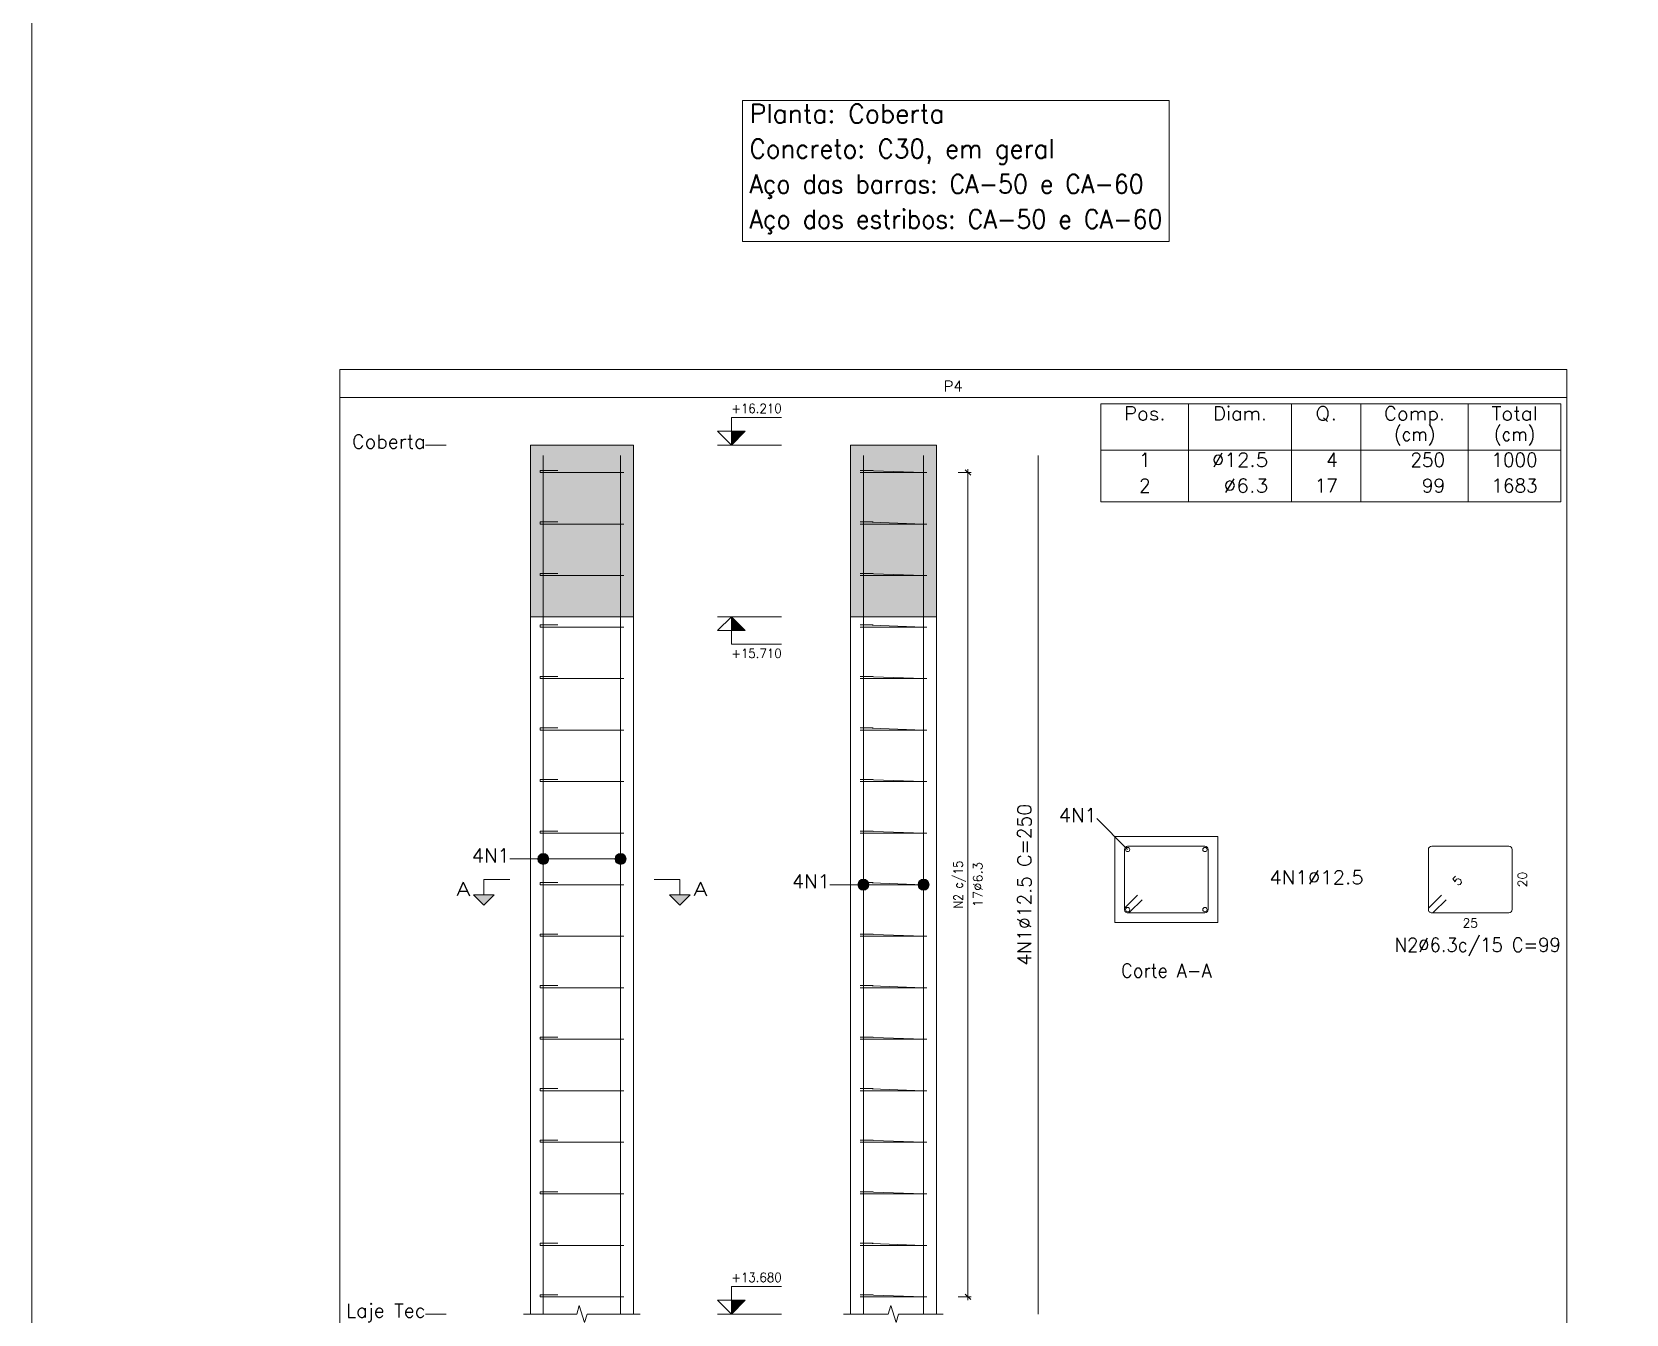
# Model space of a CAD drawing. Header units: millimetres. Extents: x 0 to 84, y 0 to 59.4.
# Drawn here: x 0 to 23.2, y 22.07 to 40.73 of the extents above; entities that cross this region are included whole.
import ezdxf
from ezdxf.enums import TextEntityAlignment as Align

# ---------------------------------------------------------------- set-up
doc = ezdxf.new("R2010")
doc.units = ezdxf.units.MM
doc.linetypes.add('CYPE_PUNTO', pattern=[0.075, 0, -0.075])
for name, color, linetype, lineweight in [('ARM_LONGITUDINAL_Ø12_5', 51, 'Continuous', 9), ('ARM_TRANSVERSAL_DIMENSOES_DOS_ESTRIBOS', 122, 'Continuous', 0), ('ARM_TRANSVERSAL_REFERENCIA', 106, 'Continuous', 9), ('ARM_TRANSVERSAL_Ø6_3', 32, 'Continuous', 9), ('CORTE_COTAS', 122, 'Continuous', 0), ('CORTE_COTAS_DAS_LAJES', 151, 'Continuous', 0), ('CORTE_COTAS_DAS_PLANTAS', 151, 'Continuous', 0), ('CORTE_LINHAS_DA_TABELA_DE_DETALHE', 7, 'Continuous', 9), ('CORTE_LINHAS_DA_TABELA_DE_QUANTITATIVOS', 1, 'Continuous', 9), ('CORTE_LINHAS_DA_TABELA_DE_QUANTITATIVOS_DO_QUADRO_DE_PILARES', 1, 'Continuous', 9), ('CORTE_NOMES_DAS_PLANTAS', 106, 'Continuous', 9), ('CORTE_PILAR_DE_CONCRETO', 1, 'Continuous', 9), ('CORTE_PISOS', 8, 'Continuous', 9), ('CORTE_SEGMENTOS_DE_CORTE_DE_SECOES', 12, 'Continuous', 9), ('CORTE_TEXTO_DAS_COTAS', 122, 'Continuous', 0), ('CORTE_TEXTO_DAS_ELEVACOES_DOS_PILARES', 133, 'Continuous', 9), ('CORTE_TEXTOS_DA_TABELA_DE_QUANTITATIVOS', 1, 'Continuous', 9), ('CORTE_TEXTOS_DA_TABELA_DE_QUANTITATIVOS_DO_QUADRO_DE_PILARES', 1, 'Continuous', 9), ('CORTE_TITULO_DA_TABELA_DE_DETALHE', 106, 'Continuous', 9), ('PILCP_ARM_LONG_LINHAS_DAS_ETIQUETAS_DAS_POSICOES_DE_ARMADURA_LONGITUDINAL', 106, 'Continuous', 9), ('PILCP_ARM_LONG_REFERENCIA', 106, 'Continuous', 9), ('PILCPSECC_ARM_LONG_LINHAS_DAS_ETIQUETAS_DAS_POSICOES_DE_ARMADURA_LONGITUDINAL', 106, 'Continuous', 9), ('PILCPSECC_ARM_LONG_REFERENCIA', 106, 'Continuous', 9), ('QUAD_BORDA', 1, 'Continuous', 20), ('QUAD_LIMITES', 2, 'Continuous', 0), ('SECAO_CONCRETO', 1, 'Continuous', 9), ('SECAO_LINHAS_DE_PROLONGAMENTO_DAS_COTAS', 122, 'CYPE_PUNTO', 0)]:
    doc.layers.add(name, color=color, linetype=linetype, lineweight=lineweight)
doc.styles.add('CYPETXT', font='', dxfattribs={"height": 0.2})
doc.styles.get('CYPETXT').set_extended_font_data('romans')

msp = doc.modelspace()

# ---------------------------------------------------------------- hatches: boundary and pattern name
at = {"layer": 'CORTE_COTAS_DAS_LAJES'}
msp.add_hatch(color=256, dxfattribs=at).paths.add_polyline_path([(10.181, 32.22), (10.381, 32.02), (10.181, 32.02)], flags=0)
at = {"layer": 'CORTE_COTAS_DAS_PLANTAS'}
for points in [[(10.181, 34.72), (10.381, 34.92), (10.181, 34.92)], [(10.181, 22.07), (10.381, 22.27), (10.181, 22.27)]]:
    msp.add_hatch(color=256, dxfattribs=at).paths.add_polyline_path(points, flags=0)
at = {"layer": 'CORTE_PISOS', "true_color": 0xdad7d3}
for points in [[(7.255, 32.22), (8.755, 32.22), (8.755, 34.72), (7.255, 34.72)], [(11.915, 32.22), (13.165, 32.22), (13.165, 34.72), (11.915, 34.72)]]:
    msp.add_hatch(color=254, dxfattribs=at).paths.add_polyline_path(points, flags=0)
at = {"layer": 'CORTE_SEGMENTOS_DE_CORTE_DE_SECOES'}
for points in [[(6.43, 28.17), (6.73, 28.17), (6.58, 28.02)], [(6.43, 28.17), (6.73, 28.17), (6.58, 28.02)], [(9.28, 28.17), (9.58, 28.17), (9.43, 28.02)], [(9.28, 28.17), (9.58, 28.17), (9.43, 28.02)]]:
    msp.add_hatch(color=256, dxfattribs=at).paths.add_polyline_path(points, flags=0)
at = {"layer": 'PILCP_ARM_LONG_LINHAS_DAS_ETIQUETAS_DAS_POSICOES_DE_ARMADURA_LONGITUDINAL'}
h = msp.add_hatch(color=256, dxfattribs=at)
edge = h.paths.add_edge_path(flags=0)
edge.add_arc((7.443, 28.695), 0.08, 0, 360)
h = msp.add_hatch(color=256, dxfattribs=at)
edge = h.paths.add_edge_path(flags=0)
edge.add_arc((8.568, 28.695), 0.08, 0, 360)
h = msp.add_hatch(color=256, dxfattribs=at)
edge = h.paths.add_edge_path(flags=0)
edge.add_arc((12.103, 28.32), 0.08, 0, 360)
h = msp.add_hatch(color=256, dxfattribs=at)
edge = h.paths.add_edge_path(flags=0)
edge.add_arc((12.978, 28.32), 0.08, 0, 360)

# ---------------------------------------------------------------- linework, layer by layer
at = {"layer": 'ARM_LONGITUDINAL_Ø12_5'}
for points in [[(7.443, 22.07), (7.443, 34.57)], [(7.443, 22.07), (7.443, 34.57)], [(8.568, 22.07), (8.568, 34.57)], [(8.568, 22.07), (8.568, 34.57)], [(12.103, 22.07), (12.103, 34.57)], [(12.103, 22.07), (12.103, 34.57)], [(12.978, 22.07), (12.978, 34.57)], [(12.978, 22.07), (12.978, 34.57)], [(14.647, 22.07), (14.647, 34.57)]]:
    msp.add_lwpolyline(points, dxfattribs=at)
for centre in [(15.949, 28.832), (17.074, 28.832), (15.949, 27.957), (17.074, 27.957)]:
    msp.add_circle(centre, 0.0312, dxfattribs=at)
at = {"layer": 'ARM_TRANSVERSAL_Ø6_3'}
for points in [[(7.587, 34.32), (7.41, 34.32), (7.404, 34.32), (7.4, 34.32), (7.397, 34.32), (7.396, 34.32), (7.397, 34.32), (7.4, 34.32), (7.404, 34.32), (7.41, 34.32), (7.417, 34.32), (7.425, 34.32), (7.434, 34.32), (7.443, 34.32), (8.568, 34.32), (8.586, 34.32), (8.601, 34.32), (8.611, 34.32), (8.615, 34.32), (8.611, 34.32), (8.601, 34.32), (8.586, 34.32), (8.568, 34.32), (7.443, 34.32), (7.425, 34.32), (7.41, 34.32), (7.4, 34.32), (7.396, 34.32), (7.396, 34.351), (7.397, 34.351), (7.4, 34.351), (7.404, 34.351), (7.41, 34.351), (7.417, 34.351), (7.425, 34.351), (7.434, 34.351), (7.443, 34.351), (7.452, 34.351), (7.461, 34.351), (7.469, 34.351), (7.476, 34.351), (7.653, 34.351)], [(12.313, 34.32), (12.136, 34.32), (12.129, 34.32), (12.121, 34.32), (12.112, 34.32), (12.103, 34.32), (12.094, 34.32), (12.085, 34.32), (12.077, 34.32), (12.07, 34.32), (12.064, 34.32), (12.06, 34.32), (12.057, 34.32), (12.056, 34.32), (12.06, 34.32), (12.07, 34.32), (12.085, 34.32), (12.103, 34.32), (12.978, 34.32), (12.996, 34.32), (13.011, 34.32), (13.021, 34.32), (13.025, 34.32), (13.021, 34.32), (13.011, 34.32), (12.996, 34.32), (12.978, 34.32), (12.103, 34.351), (12.094, 34.351), (12.085, 34.351), (12.077, 34.351), (12.07, 34.351), (12.064, 34.351), (12.06, 34.351), (12.057, 34.351), (12.056, 34.351), (12.057, 34.351), (12.06, 34.351), (12.064, 34.351), (12.07, 34.351), (12.247, 34.351)], [(7.587, 33.57), (7.41, 33.57), (7.404, 33.57), (7.4, 33.57), (7.397, 33.57), (7.396, 33.57), (7.397, 33.57), (7.4, 33.57), (7.404, 33.57), (7.41, 33.57), (7.417, 33.57), (7.425, 33.57), (7.434, 33.57), (7.443, 33.57), (8.568, 33.57), (8.586, 33.57), (8.601, 33.57), (8.611, 33.57), (8.615, 33.57), (8.611, 33.57), (8.601, 33.57), (8.586, 33.57), (8.568, 33.57), (7.443, 33.57), (7.425, 33.57), (7.41, 33.57), (7.4, 33.57), (7.396, 33.57), (7.396, 33.601), (7.397, 33.601), (7.4, 33.601), (7.404, 33.601), (7.41, 33.601), (7.417, 33.601), (7.425, 33.601), (7.434, 33.601), (7.443, 33.601), (7.452, 33.601), (7.461, 33.601), (7.469, 33.601), (7.476, 33.601), (7.653, 33.601)], [(12.313, 33.57), (12.136, 33.57), (12.129, 33.57), (12.121, 33.57), (12.112, 33.57), (12.103, 33.57), (12.094, 33.57), (12.085, 33.57), (12.077, 33.57), (12.07, 33.57), (12.064, 33.57), (12.06, 33.57), (12.057, 33.57), (12.056, 33.57), (12.06, 33.57), (12.07, 33.57), (12.085, 33.57), (12.103, 33.57), (12.978, 33.57), (12.996, 33.57), (13.011, 33.57), (13.021, 33.57), (13.025, 33.57), (13.021, 33.57), (13.011, 33.57), (12.996, 33.57), (12.978, 33.57), (12.103, 33.601), (12.094, 33.601), (12.085, 33.601), (12.077, 33.601), (12.07, 33.601), (12.064, 33.601), (12.06, 33.601), (12.057, 33.601), (12.056, 33.601), (12.057, 33.601), (12.06, 33.601), (12.064, 33.601), (12.07, 33.601), (12.247, 33.601)], [(7.587, 32.82), (7.41, 32.82), (7.404, 32.82), (7.4, 32.82), (7.397, 32.82), (7.396, 32.82), (7.397, 32.82), (7.4, 32.82), (7.404, 32.82), (7.41, 32.82), (7.417, 32.82), (7.425, 32.82), (7.434, 32.82), (7.443, 32.82), (8.568, 32.82), (8.586, 32.82), (8.601, 32.82), (8.611, 32.82), (8.615, 32.82), (8.611, 32.82), (8.601, 32.82), (8.586, 32.82), (8.568, 32.82), (7.443, 32.82), (7.425, 32.82), (7.41, 32.82), (7.4, 32.82), (7.396, 32.82), (7.396, 32.851), (7.397, 32.851), (7.4, 32.851), (7.404, 32.851), (7.41, 32.851), (7.417, 32.851), (7.425, 32.851), (7.434, 32.851), (7.443, 32.851), (7.452, 32.851), (7.461, 32.851), (7.469, 32.851), (7.476, 32.851), (7.653, 32.851)], [(12.313, 32.82), (12.136, 32.82), (12.129, 32.82), (12.121, 32.82), (12.112, 32.82), (12.103, 32.82), (12.094, 32.82), (12.085, 32.82), (12.077, 32.82), (12.07, 32.82), (12.064, 32.82), (12.06, 32.82), (12.057, 32.82), (12.056, 32.82), (12.06, 32.82), (12.07, 32.82), (12.085, 32.82), (12.103, 32.82), (12.978, 32.82), (12.996, 32.82), (13.011, 32.82), (13.021, 32.82), (13.025, 32.82), (13.021, 32.82), (13.011, 32.82), (12.996, 32.82), (12.978, 32.82), (12.103, 32.851), (12.094, 32.851), (12.085, 32.851), (12.077, 32.851), (12.07, 32.851), (12.064, 32.851), (12.06, 32.851), (12.057, 32.851), (12.056, 32.851), (12.057, 32.851), (12.06, 32.851), (12.064, 32.851), (12.07, 32.851), (12.247, 32.851)], [(7.587, 32.07), (7.41, 32.07), (7.404, 32.07), (7.4, 32.07), (7.397, 32.07), (7.396, 32.07), (7.397, 32.07), (7.4, 32.07), (7.404, 32.07), (7.41, 32.07), (7.417, 32.07), (7.425, 32.07), (7.434, 32.07), (7.443, 32.07), (8.568, 32.07), (8.586, 32.07), (8.601, 32.07), (8.611, 32.07), (8.615, 32.07), (8.611, 32.07), (8.601, 32.07), (8.586, 32.07), (8.568, 32.07), (7.443, 32.07), (7.425, 32.07), (7.41, 32.07), (7.4, 32.07), (7.396, 32.07), (7.396, 32.101), (7.397, 32.101), (7.4, 32.101), (7.404, 32.101), (7.41, 32.101), (7.417, 32.101), (7.425, 32.101), (7.434, 32.101), (7.443, 32.101), (7.452, 32.101), (7.461, 32.101), (7.469, 32.101), (7.476, 32.101), (7.653, 32.101)], [(12.313, 32.07), (12.136, 32.07), (12.129, 32.07), (12.121, 32.07), (12.112, 32.07), (12.103, 32.07), (12.094, 32.07), (12.085, 32.07), (12.077, 32.07), (12.07, 32.07), (12.064, 32.07), (12.06, 32.07), (12.057, 32.07), (12.056, 32.07), (12.06, 32.07), (12.07, 32.07), (12.085, 32.07), (12.103, 32.07), (12.978, 32.07), (12.996, 32.07), (13.011, 32.07), (13.021, 32.07), (13.025, 32.07), (13.021, 32.07), (13.011, 32.07), (12.996, 32.07), (12.978, 32.07), (12.103, 32.101), (12.094, 32.101), (12.085, 32.101), (12.077, 32.101), (12.07, 32.101), (12.064, 32.101), (12.06, 32.101), (12.057, 32.101), (12.056, 32.101), (12.057, 32.101), (12.06, 32.101), (12.064, 32.101), (12.07, 32.101), (12.247, 32.101)], [(7.587, 31.32), (7.41, 31.32), (7.404, 31.32), (7.4, 31.32), (7.397, 31.32), (7.396, 31.32), (7.397, 31.32), (7.4, 31.32), (7.404, 31.32), (7.41, 31.32), (7.417, 31.32), (7.425, 31.32), (7.434, 31.32), (7.443, 31.32), (8.568, 31.32), (8.586, 31.32), (8.601, 31.32), (8.611, 31.32), (8.615, 31.32), (8.611, 31.32), (8.601, 31.32), (8.586, 31.32), (8.568, 31.32), (7.443, 31.32), (7.425, 31.32), (7.41, 31.32), (7.4, 31.32), (7.396, 31.32), (7.396, 31.351), (7.397, 31.351), (7.4, 31.351), (7.404, 31.351), (7.41, 31.351), (7.417, 31.351), (7.425, 31.351), (7.434, 31.351), (7.443, 31.351), (7.452, 31.351), (7.461, 31.351), (7.469, 31.351), (7.476, 31.351), (7.653, 31.351)], [(12.313, 31.32), (12.136, 31.32), (12.129, 31.32), (12.121, 31.32), (12.112, 31.32), (12.103, 31.32), (12.094, 31.32), (12.085, 31.32), (12.077, 31.32), (12.07, 31.32), (12.064, 31.32), (12.06, 31.32), (12.057, 31.32), (12.056, 31.32), (12.06, 31.32), (12.07, 31.32), (12.085, 31.32), (12.103, 31.32), (12.978, 31.32), (12.996, 31.32), (13.011, 31.32), (13.021, 31.32), (13.025, 31.32), (13.021, 31.32), (13.011, 31.32), (12.996, 31.32), (12.978, 31.32), (12.103, 31.351), (12.094, 31.351), (12.085, 31.351), (12.077, 31.351), (12.07, 31.351), (12.064, 31.351), (12.06, 31.351), (12.057, 31.351), (12.056, 31.351), (12.057, 31.351), (12.06, 31.351), (12.064, 31.351), (12.07, 31.351), (12.247, 31.351)], [(7.587, 30.57), (7.41, 30.57), (7.404, 30.57), (7.4, 30.57), (7.397, 30.57), (7.396, 30.57), (7.397, 30.57), (7.4, 30.57), (7.404, 30.57), (7.41, 30.57), (7.417, 30.57), (7.425, 30.57), (7.434, 30.57), (7.443, 30.57), (8.568, 30.57), (8.586, 30.57), (8.601, 30.57), (8.611, 30.57), (8.615, 30.57), (8.611, 30.57), (8.601, 30.57), (8.586, 30.57), (8.568, 30.57), (7.443, 30.57), (7.425, 30.57), (7.41, 30.57), (7.4, 30.57), (7.396, 30.57), (7.396, 30.601), (7.397, 30.601), (7.4, 30.601), (7.404, 30.601), (7.41, 30.601), (7.417, 30.601), (7.425, 30.601), (7.434, 30.601), (7.443, 30.601), (7.452, 30.601), (7.461, 30.601), (7.469, 30.601), (7.476, 30.601), (7.653, 30.601)], [(12.313, 30.57), (12.136, 30.57), (12.129, 30.57), (12.121, 30.57), (12.112, 30.57), (12.103, 30.57), (12.094, 30.57), (12.085, 30.57), (12.077, 30.57), (12.07, 30.57), (12.064, 30.57), (12.06, 30.57), (12.057, 30.57), (12.056, 30.57), (12.06, 30.57), (12.07, 30.57), (12.085, 30.57), (12.103, 30.57), (12.978, 30.57), (12.996, 30.57), (13.011, 30.57), (13.021, 30.57), (13.025, 30.57), (13.021, 30.57), (13.011, 30.57), (12.996, 30.57), (12.978, 30.57), (12.103, 30.601), (12.094, 30.601), (12.085, 30.601), (12.077, 30.601), (12.07, 30.601), (12.064, 30.601), (12.06, 30.601), (12.057, 30.601), (12.056, 30.601), (12.057, 30.601), (12.06, 30.601), (12.064, 30.601), (12.07, 30.601), (12.247, 30.601)], [(7.587, 29.82), (7.41, 29.82), (7.404, 29.82), (7.4, 29.82), (7.397, 29.82), (7.396, 29.82), (7.397, 29.82), (7.4, 29.82), (7.404, 29.82), (7.41, 29.82), (7.417, 29.82), (7.425, 29.82), (7.434, 29.82), (7.443, 29.82), (8.568, 29.82), (8.586, 29.82), (8.601, 29.82), (8.611, 29.82), (8.615, 29.82), (8.611, 29.82), (8.601, 29.82), (8.586, 29.82), (8.568, 29.82), (7.443, 29.82), (7.425, 29.82), (7.41, 29.82), (7.4, 29.82), (7.396, 29.82), (7.396, 29.851), (7.397, 29.851), (7.4, 29.851), (7.404, 29.851), (7.41, 29.851), (7.417, 29.851), (7.425, 29.851), (7.434, 29.851), (7.443, 29.851), (7.452, 29.851), (7.461, 29.851), (7.469, 29.851), (7.476, 29.851), (7.653, 29.851)], [(12.313, 29.82), (12.136, 29.82), (12.129, 29.82), (12.121, 29.82), (12.112, 29.82), (12.103, 29.82), (12.094, 29.82), (12.085, 29.82), (12.077, 29.82), (12.07, 29.82), (12.064, 29.82), (12.06, 29.82), (12.057, 29.82), (12.056, 29.82), (12.06, 29.82), (12.07, 29.82), (12.085, 29.82), (12.103, 29.82), (12.978, 29.82), (12.996, 29.82), (13.011, 29.82), (13.021, 29.82), (13.025, 29.82), (13.021, 29.82), (13.011, 29.82), (12.996, 29.82), (12.978, 29.82), (12.103, 29.851), (12.094, 29.851), (12.085, 29.851), (12.077, 29.851), (12.07, 29.851), (12.064, 29.851), (12.06, 29.851), (12.057, 29.851), (12.056, 29.851), (12.057, 29.851), (12.06, 29.851), (12.064, 29.851), (12.07, 29.851), (12.247, 29.851)], [(7.587, 29.07), (7.41, 29.07), (7.404, 29.07), (7.4, 29.07), (7.397, 29.07), (7.396, 29.07), (7.397, 29.07), (7.4, 29.07), (7.404, 29.07), (7.41, 29.07), (7.417, 29.07), (7.425, 29.07), (7.434, 29.07), (7.443, 29.07), (8.568, 29.07), (8.586, 29.07), (8.601, 29.07), (8.611, 29.07), (8.615, 29.07), (8.611, 29.07), (8.601, 29.07), (8.586, 29.07), (8.568, 29.07), (7.443, 29.07), (7.425, 29.07), (7.41, 29.07), (7.4, 29.07), (7.396, 29.07), (7.396, 29.101), (7.397, 29.101), (7.4, 29.101), (7.404, 29.101), (7.41, 29.101), (7.417, 29.101), (7.425, 29.101), (7.434, 29.101), (7.443, 29.101), (7.452, 29.101), (7.461, 29.101), (7.469, 29.101), (7.476, 29.101), (7.653, 29.101)], [(12.313, 29.07), (12.136, 29.07), (12.129, 29.07), (12.121, 29.07), (12.112, 29.07), (12.103, 29.07), (12.094, 29.07), (12.085, 29.07), (12.077, 29.07), (12.07, 29.07), (12.064, 29.07), (12.06, 29.07), (12.057, 29.07), (12.056, 29.07), (12.06, 29.07), (12.07, 29.07), (12.085, 29.07), (12.103, 29.07), (12.978, 29.07), (12.996, 29.07), (13.011, 29.07), (13.021, 29.07), (13.025, 29.07), (13.021, 29.07), (13.011, 29.07), (12.996, 29.07), (12.978, 29.07), (12.103, 29.101), (12.094, 29.101), (12.085, 29.101), (12.077, 29.101), (12.07, 29.101), (12.064, 29.101), (12.06, 29.101), (12.057, 29.101), (12.056, 29.101), (12.057, 29.101), (12.06, 29.101), (12.064, 29.101), (12.07, 29.101), (12.247, 29.101)], [(16.093, 28.167), (15.916, 27.991), (15.91, 27.983), (15.906, 27.975), (15.903, 27.967), (15.902, 27.957), (15.903, 27.948), (15.906, 27.939), (15.91, 27.931), (15.916, 27.924), (15.923, 27.918), (15.931, 27.914), (15.94, 27.911), (15.949, 27.91), (17.074, 27.91), (17.092, 27.914), (17.107, 27.924), (17.117, 27.939), (17.121, 27.957), (17.121, 28.832), (17.117, 28.85), (17.107, 28.865), (17.092, 28.875), (17.074, 28.879), (15.949, 28.879), (15.931, 28.875), (15.916, 28.865), (15.906, 28.85), (15.902, 28.832), (15.902, 27.957), (15.903, 27.948), (15.906, 27.939), (15.91, 27.931), (15.916, 27.924), (15.923, 27.918), (15.931, 27.914), (15.94, 27.911), (15.949, 27.91), (15.959, 27.911), (15.967, 27.914), (15.976, 27.918), (15.983, 27.924), (16.159, 28.101)], [(20.517, 28.167), (20.341, 27.991), (20.335, 27.983), (20.33, 27.975), (20.328, 27.967), (20.327, 27.957), (20.328, 27.948), (20.33, 27.939), (20.335, 27.931), (20.341, 27.924), (20.348, 27.918), (20.356, 27.914), (20.365, 27.911), (20.374, 27.91), (21.498, 27.91), (21.516, 27.914), (21.532, 27.924), (21.542, 27.939), (21.545, 27.957), (21.545, 28.832), (21.542, 28.85), (21.532, 28.865), (21.516, 28.875), (21.498, 28.879), (20.374, 28.879), (20.356, 28.875), (20.341, 28.865), (20.33, 28.85), (20.327, 28.832), (20.327, 27.957), (20.328, 27.948), (20.33, 27.939), (20.335, 27.931), (20.341, 27.924), (20.348, 27.918), (20.356, 27.914), (20.365, 27.911), (20.374, 27.91), (20.383, 27.911), (20.392, 27.914), (20.4, 27.918), (20.407, 27.924), (20.584, 28.101)], [(7.587, 28.32), (7.41, 28.32), (7.404, 28.32), (7.4, 28.32), (7.397, 28.32), (7.396, 28.32), (7.397, 28.32), (7.4, 28.32), (7.404, 28.32), (7.41, 28.32), (7.417, 28.32), (7.425, 28.32), (7.434, 28.32), (7.443, 28.32), (8.568, 28.32), (8.586, 28.32), (8.601, 28.32), (8.611, 28.32), (8.615, 28.32), (8.611, 28.32), (8.601, 28.32), (8.586, 28.32), (8.568, 28.32), (7.443, 28.32), (7.425, 28.32), (7.41, 28.32), (7.4, 28.32), (7.396, 28.32), (7.396, 28.351), (7.397, 28.351), (7.4, 28.351), (7.404, 28.351), (7.41, 28.351), (7.417, 28.351), (7.425, 28.351), (7.434, 28.351), (7.443, 28.351), (7.452, 28.351), (7.461, 28.351), (7.469, 28.351), (7.476, 28.351), (7.653, 28.351)], [(12.313, 28.32), (12.136, 28.32), (12.129, 28.32), (12.121, 28.32), (12.112, 28.32), (12.103, 28.32), (12.094, 28.32), (12.085, 28.32), (12.077, 28.32), (12.07, 28.32), (12.064, 28.32), (12.06, 28.32), (12.057, 28.32), (12.056, 28.32), (12.06, 28.32), (12.07, 28.32), (12.085, 28.32), (12.103, 28.32), (12.978, 28.32), (12.996, 28.32), (13.011, 28.32), (13.021, 28.32), (13.025, 28.32), (13.021, 28.32), (13.011, 28.32), (12.996, 28.32), (12.978, 28.32), (12.103, 28.351), (12.094, 28.351), (12.085, 28.351), (12.077, 28.351), (12.07, 28.351), (12.064, 28.351), (12.06, 28.351), (12.057, 28.351), (12.056, 28.351), (12.057, 28.351), (12.06, 28.351), (12.064, 28.351), (12.07, 28.351), (12.247, 28.351)], [(7.587, 27.57), (7.41, 27.57), (7.404, 27.57), (7.4, 27.57), (7.397, 27.57), (7.396, 27.57), (7.397, 27.57), (7.4, 27.57), (7.404, 27.57), (7.41, 27.57), (7.417, 27.57), (7.425, 27.57), (7.434, 27.57), (7.443, 27.57), (8.568, 27.57), (8.586, 27.57), (8.601, 27.57), (8.611, 27.57), (8.615, 27.57), (8.611, 27.57), (8.601, 27.57), (8.586, 27.57), (8.568, 27.57), (7.443, 27.57), (7.425, 27.57), (7.41, 27.57), (7.4, 27.57), (7.396, 27.57), (7.396, 27.601), (7.397, 27.601), (7.4, 27.601), (7.404, 27.601), (7.41, 27.601), (7.417, 27.601), (7.425, 27.601), (7.434, 27.601), (7.443, 27.601), (7.452, 27.601), (7.461, 27.601), (7.469, 27.601), (7.476, 27.601), (7.653, 27.601)], [(12.313, 27.57), (12.136, 27.57), (12.129, 27.57), (12.121, 27.57), (12.112, 27.57), (12.103, 27.57), (12.094, 27.57), (12.085, 27.57), (12.077, 27.57), (12.07, 27.57), (12.064, 27.57), (12.06, 27.57), (12.057, 27.57), (12.056, 27.57), (12.06, 27.57), (12.07, 27.57), (12.085, 27.57), (12.103, 27.57), (12.978, 27.57), (12.996, 27.57), (13.011, 27.57), (13.021, 27.57), (13.025, 27.57), (13.021, 27.57), (13.011, 27.57), (12.996, 27.57), (12.978, 27.57), (12.103, 27.601), (12.094, 27.601), (12.085, 27.601), (12.077, 27.601), (12.07, 27.601), (12.064, 27.601), (12.06, 27.601), (12.057, 27.601), (12.056, 27.601), (12.057, 27.601), (12.06, 27.601), (12.064, 27.601), (12.07, 27.601), (12.247, 27.601)], [(7.587, 26.82), (7.41, 26.82), (7.404, 26.82), (7.4, 26.82), (7.397, 26.82), (7.396, 26.82), (7.397, 26.82), (7.4, 26.82), (7.404, 26.82), (7.41, 26.82), (7.417, 26.82), (7.425, 26.82), (7.434, 26.82), (7.443, 26.82), (8.568, 26.82), (8.586, 26.82), (8.601, 26.82), (8.611, 26.82), (8.615, 26.82), (8.611, 26.82), (8.601, 26.82), (8.586, 26.82), (8.568, 26.82), (7.443, 26.82), (7.425, 26.82), (7.41, 26.82), (7.4, 26.82), (7.396, 26.82), (7.396, 26.851), (7.397, 26.851), (7.4, 26.851), (7.404, 26.851), (7.41, 26.851), (7.417, 26.851), (7.425, 26.851), (7.434, 26.851), (7.443, 26.851), (7.452, 26.851), (7.461, 26.851), (7.469, 26.851), (7.476, 26.851), (7.653, 26.851)], [(12.313, 26.82), (12.136, 26.82), (12.129, 26.82), (12.121, 26.82), (12.112, 26.82), (12.103, 26.82), (12.094, 26.82), (12.085, 26.82), (12.077, 26.82), (12.07, 26.82), (12.064, 26.82), (12.06, 26.82), (12.057, 26.82), (12.056, 26.82), (12.06, 26.82), (12.07, 26.82), (12.085, 26.82), (12.103, 26.82), (12.978, 26.82), (12.996, 26.82), (13.011, 26.82), (13.021, 26.82), (13.025, 26.82), (13.021, 26.82), (13.011, 26.82), (12.996, 26.82), (12.978, 26.82), (12.103, 26.851), (12.094, 26.851), (12.085, 26.851), (12.077, 26.851), (12.07, 26.851), (12.064, 26.851), (12.06, 26.851), (12.057, 26.851), (12.056, 26.851), (12.057, 26.851), (12.06, 26.851), (12.064, 26.851), (12.07, 26.851), (12.247, 26.851)], [(7.587, 26.07), (7.41, 26.07), (7.404, 26.07), (7.4, 26.07), (7.397, 26.07), (7.396, 26.07), (7.397, 26.07), (7.4, 26.07), (7.404, 26.07), (7.41, 26.07), (7.417, 26.07), (7.425, 26.07), (7.434, 26.07), (7.443, 26.07), (8.568, 26.07), (8.586, 26.07), (8.601, 26.07), (8.611, 26.07), (8.615, 26.07), (8.611, 26.07), (8.601, 26.07), (8.586, 26.07), (8.568, 26.07), (7.443, 26.07), (7.425, 26.07), (7.41, 26.07), (7.4, 26.07), (7.396, 26.07), (7.396, 26.101), (7.397, 26.101), (7.4, 26.101), (7.404, 26.101), (7.41, 26.101), (7.417, 26.101), (7.425, 26.101), (7.434, 26.101), (7.443, 26.101), (7.452, 26.101), (7.461, 26.101), (7.469, 26.101), (7.476, 26.101), (7.653, 26.101)], [(12.313, 26.07), (12.136, 26.07), (12.129, 26.07), (12.121, 26.07), (12.112, 26.07), (12.103, 26.07), (12.094, 26.07), (12.085, 26.07), (12.077, 26.07), (12.07, 26.07), (12.064, 26.07), (12.06, 26.07), (12.057, 26.07), (12.056, 26.07), (12.06, 26.07), (12.07, 26.07), (12.085, 26.07), (12.103, 26.07), (12.978, 26.07), (12.996, 26.07), (13.011, 26.07), (13.021, 26.07), (13.025, 26.07), (13.021, 26.07), (13.011, 26.07), (12.996, 26.07), (12.978, 26.07), (12.103, 26.101), (12.094, 26.101), (12.085, 26.101), (12.077, 26.101), (12.07, 26.101), (12.064, 26.101), (12.06, 26.101), (12.057, 26.101), (12.056, 26.101), (12.057, 26.101), (12.06, 26.101), (12.064, 26.101), (12.07, 26.101), (12.247, 26.101)], [(7.587, 25.32), (7.41, 25.32), (7.404, 25.32), (7.4, 25.32), (7.397, 25.32), (7.396, 25.32), (7.397, 25.32), (7.4, 25.32), (7.404, 25.32), (7.41, 25.32), (7.417, 25.32), (7.425, 25.32), (7.434, 25.32), (7.443, 25.32), (8.568, 25.32), (8.586, 25.32), (8.601, 25.32), (8.611, 25.32), (8.615, 25.32), (8.611, 25.32), (8.601, 25.32), (8.586, 25.32), (8.568, 25.32), (7.443, 25.32), (7.425, 25.32), (7.41, 25.32), (7.4, 25.32), (7.396, 25.32), (7.396, 25.351), (7.397, 25.351), (7.4, 25.351), (7.404, 25.351), (7.41, 25.351), (7.417, 25.351), (7.425, 25.351), (7.434, 25.351), (7.443, 25.351), (7.452, 25.351), (7.461, 25.351), (7.469, 25.351), (7.476, 25.351), (7.653, 25.351)], [(12.313, 25.32), (12.136, 25.32), (12.129, 25.32), (12.121, 25.32), (12.112, 25.32), (12.103, 25.32), (12.094, 25.32), (12.085, 25.32), (12.077, 25.32), (12.07, 25.32), (12.064, 25.32), (12.06, 25.32), (12.057, 25.32), (12.056, 25.32), (12.06, 25.32), (12.07, 25.32), (12.085, 25.32), (12.103, 25.32), (12.978, 25.32), (12.996, 25.32), (13.011, 25.32), (13.021, 25.32), (13.025, 25.32), (13.021, 25.32), (13.011, 25.32), (12.996, 25.32), (12.978, 25.32), (12.103, 25.351), (12.094, 25.351), (12.085, 25.351), (12.077, 25.351), (12.07, 25.351), (12.064, 25.351), (12.06, 25.351), (12.057, 25.351), (12.056, 25.351), (12.057, 25.351), (12.06, 25.351), (12.064, 25.351), (12.07, 25.351), (12.247, 25.351)], [(7.587, 24.57), (7.41, 24.57), (7.404, 24.57), (7.4, 24.57), (7.397, 24.57), (7.396, 24.57), (7.397, 24.57), (7.4, 24.57), (7.404, 24.57), (7.41, 24.57), (7.417, 24.57), (7.425, 24.57), (7.434, 24.57), (7.443, 24.57), (8.568, 24.57), (8.586, 24.57), (8.601, 24.57), (8.611, 24.57), (8.615, 24.57), (8.611, 24.57), (8.601, 24.57), (8.586, 24.57), (8.568, 24.57), (7.443, 24.57), (7.425, 24.57), (7.41, 24.57), (7.4, 24.57), (7.396, 24.57), (7.396, 24.601), (7.397, 24.601), (7.4, 24.601), (7.404, 24.601), (7.41, 24.601), (7.417, 24.601), (7.425, 24.601), (7.434, 24.601), (7.443, 24.601), (7.452, 24.601), (7.461, 24.601), (7.469, 24.601), (7.476, 24.601), (7.653, 24.601)], [(12.313, 24.57), (12.136, 24.57), (12.129, 24.57), (12.121, 24.57), (12.112, 24.57), (12.103, 24.57), (12.094, 24.57), (12.085, 24.57), (12.077, 24.57), (12.07, 24.57), (12.064, 24.57), (12.06, 24.57), (12.057, 24.57), (12.056, 24.57), (12.06, 24.57), (12.07, 24.57), (12.085, 24.57), (12.103, 24.57), (12.978, 24.57), (12.996, 24.57), (13.011, 24.57), (13.021, 24.57), (13.025, 24.57), (13.021, 24.57), (13.011, 24.57), (12.996, 24.57), (12.978, 24.57), (12.103, 24.601), (12.094, 24.601), (12.085, 24.601), (12.077, 24.601), (12.07, 24.601), (12.064, 24.601), (12.06, 24.601), (12.057, 24.601), (12.056, 24.601), (12.057, 24.601), (12.06, 24.601), (12.064, 24.601), (12.07, 24.601), (12.247, 24.601)], [(7.587, 23.82), (7.41, 23.82), (7.404, 23.82), (7.4, 23.82), (7.397, 23.82), (7.396, 23.82), (7.397, 23.82), (7.4, 23.82), (7.404, 23.82), (7.41, 23.82), (7.417, 23.82), (7.425, 23.82), (7.434, 23.82), (7.443, 23.82), (8.568, 23.82), (8.586, 23.82), (8.601, 23.82), (8.611, 23.82), (8.615, 23.82), (8.611, 23.82), (8.601, 23.82), (8.586, 23.82), (8.568, 23.82), (7.443, 23.82), (7.425, 23.82), (7.41, 23.82), (7.4, 23.82), (7.396, 23.82), (7.396, 23.851), (7.397, 23.851), (7.4, 23.851), (7.404, 23.851), (7.41, 23.851), (7.417, 23.851), (7.425, 23.851), (7.434, 23.851), (7.443, 23.851), (7.452, 23.851), (7.461, 23.851), (7.469, 23.851), (7.476, 23.851), (7.653, 23.851)], [(12.313, 23.82), (12.136, 23.82), (12.129, 23.82), (12.121, 23.82), (12.112, 23.82), (12.103, 23.82), (12.094, 23.82), (12.085, 23.82), (12.077, 23.82), (12.07, 23.82), (12.064, 23.82), (12.06, 23.82), (12.057, 23.82), (12.056, 23.82), (12.06, 23.82), (12.07, 23.82), (12.085, 23.82), (12.103, 23.82), (12.978, 23.82), (12.996, 23.82), (13.011, 23.82), (13.021, 23.82), (13.025, 23.82), (13.021, 23.82), (13.011, 23.82), (12.996, 23.82), (12.978, 23.82), (12.103, 23.851), (12.094, 23.851), (12.085, 23.851), (12.077, 23.851), (12.07, 23.851), (12.064, 23.851), (12.06, 23.851), (12.057, 23.851), (12.056, 23.851), (12.057, 23.851), (12.06, 23.851), (12.064, 23.851), (12.07, 23.851), (12.247, 23.851)], [(7.587, 23.07), (7.41, 23.07), (7.404, 23.07), (7.4, 23.07), (7.397, 23.07), (7.396, 23.07), (7.397, 23.07), (7.4, 23.07), (7.404, 23.07), (7.41, 23.07), (7.417, 23.07), (7.425, 23.07), (7.434, 23.07), (7.443, 23.07), (8.568, 23.07), (8.586, 23.07), (8.601, 23.07), (8.611, 23.07), (8.615, 23.07), (8.611, 23.07), (8.601, 23.07), (8.586, 23.07), (8.568, 23.07), (7.443, 23.07), (7.425, 23.07), (7.41, 23.07), (7.4, 23.07), (7.396, 23.07), (7.396, 23.101), (7.397, 23.101), (7.4, 23.101), (7.404, 23.101), (7.41, 23.101), (7.417, 23.101), (7.425, 23.101), (7.434, 23.101), (7.443, 23.101), (7.452, 23.101), (7.461, 23.101), (7.469, 23.101), (7.476, 23.101), (7.653, 23.101)], [(12.313, 23.07), (12.136, 23.07), (12.129, 23.07), (12.121, 23.07), (12.112, 23.07), (12.103, 23.07), (12.094, 23.07), (12.085, 23.07), (12.077, 23.07), (12.07, 23.07), (12.064, 23.07), (12.06, 23.07), (12.057, 23.07), (12.056, 23.07), (12.06, 23.07), (12.07, 23.07), (12.085, 23.07), (12.103, 23.07), (12.978, 23.07), (12.996, 23.07), (13.011, 23.07), (13.021, 23.07), (13.025, 23.07), (13.021, 23.07), (13.011, 23.07), (12.996, 23.07), (12.978, 23.07), (12.103, 23.101), (12.094, 23.101), (12.085, 23.101), (12.077, 23.101), (12.07, 23.101), (12.064, 23.101), (12.06, 23.101), (12.057, 23.101), (12.056, 23.101), (12.057, 23.101), (12.06, 23.101), (12.064, 23.101), (12.07, 23.101), (12.247, 23.101)], [(7.587, 22.32), (7.41, 22.32), (7.404, 22.32), (7.4, 22.32), (7.397, 22.32), (7.396, 22.32), (7.397, 22.32), (7.4, 22.32), (7.404, 22.32), (7.41, 22.32), (7.417, 22.32), (7.425, 22.32), (7.434, 22.32), (7.443, 22.32), (8.568, 22.32), (8.586, 22.32), (8.601, 22.32), (8.611, 22.32), (8.615, 22.32), (8.611, 22.32), (8.601, 22.32), (8.586, 22.32), (8.568, 22.32), (7.443, 22.32), (7.425, 22.32), (7.41, 22.32), (7.4, 22.32), (7.396, 22.32), (7.396, 22.351), (7.397, 22.351), (7.4, 22.351), (7.404, 22.351), (7.41, 22.351), (7.417, 22.351), (7.425, 22.351), (7.434, 22.351), (7.443, 22.351), (7.452, 22.351), (7.461, 22.351), (7.469, 22.351), (7.476, 22.351), (7.653, 22.351)], [(12.313, 22.32), (12.136, 22.32), (12.129, 22.32), (12.121, 22.32), (12.112, 22.32), (12.103, 22.32), (12.094, 22.32), (12.085, 22.32), (12.077, 22.32), (12.07, 22.32), (12.064, 22.32), (12.06, 22.32), (12.057, 22.32), (12.056, 22.32), (12.06, 22.32), (12.07, 22.32), (12.085, 22.32), (12.103, 22.32), (12.978, 22.32), (12.996, 22.32), (13.011, 22.32), (13.021, 22.32), (13.025, 22.32), (13.021, 22.32), (13.011, 22.32), (12.996, 22.32), (12.978, 22.32), (12.103, 22.351), (12.094, 22.351), (12.085, 22.351), (12.077, 22.351), (12.07, 22.351), (12.064, 22.351), (12.06, 22.351), (12.057, 22.351), (12.056, 22.351), (12.057, 22.351), (12.06, 22.351), (12.064, 22.351), (12.07, 22.351), (12.247, 22.351)]]:
    msp.add_lwpolyline(points, dxfattribs=at)
at = {"layer": 'CORTE_COTAS'}
for p, q in [((13.665, 34.28), (13.585, 34.36)), ((13.625, 34.32), (13.625, 34.368)), ((13.481, 34.32), (13.673, 34.32)), ((13.625, 22.32), (13.625, 34.32)), ((13.481, 22.32), (13.673, 22.32)), ((13.665, 22.28), (13.585, 22.36)), ((13.625, 22.272), (13.625, 22.32))]:
    msp.add_line(p, q, dxfattribs=at)
at = {"layer": 'CORTE_COTAS_DAS_LAJES'}
msp.add_line((9.981, 32.22), (10.913, 32.22), dxfattribs=at)
for points in [[(10.181, 32.22), (9.981, 32.02), (10.181, 32.02), (10.181, 32.22)], [(10.181, 32.22), (10.381, 32.02), (10.181, 32.02)]]:
    msp.add_lwpolyline(points, close=True, dxfattribs=at)
msp.add_lwpolyline([(10.181, 32.02), (10.181, 31.82), (10.913, 31.82)], dxfattribs=at)
at = {"layer": 'CORTE_COTAS_DAS_PLANTAS'}
for p, q in [((9.981, 34.72), (10.913, 34.72)), ((9.981, 22.07), (10.913, 22.07))]:
    msp.add_line(p, q, dxfattribs=at)
for points in [[(10.181, 34.92), (10.181, 35.12), (10.913, 35.12)], [(10.181, 22.27), (10.181, 22.47), (10.913, 22.47)]]:
    msp.add_lwpolyline(points, dxfattribs=at)
for points in [[(10.181, 34.72), (9.981, 34.92), (10.181, 34.92), (10.181, 34.72)], [(10.181, 34.72), (10.381, 34.92), (10.181, 34.92)], [(10.181, 22.07), (9.981, 22.27), (10.181, 22.27), (10.181, 22.07)], [(10.181, 22.07), (10.381, 22.27), (10.181, 22.27)]]:
    msp.add_lwpolyline(points, close=True, dxfattribs=at)
at = {"layer": 'CORTE_LINHAS_DA_TABELA_DE_DETALHE'}
for p, q in [((4.481, 35.82), (22.341, 35.82)), ((4.481, 35.82), (4.481, 19.81)), ((22.341, 35.82), (22.341, 19.81)), ((4.481, 35.41), (22.341, 35.41))]:
    msp.add_line(p, q, dxfattribs=at)
at = {"layer": 'CORTE_LINHAS_DA_TABELA_DE_QUANTITATIVOS'}
for p, q in [((15.56, 35.32), (22.253, 35.32)), ((15.56, 35.32), (15.56, 33.894)), ((16.837, 35.32), (16.837, 33.894)), ((18.334, 35.32), (18.334, 33.894)), ((19.344, 35.32), (19.344, 33.894)), ((20.907, 35.32), (20.907, 33.894)), ((22.253, 35.32), (22.253, 33.894)), ((15.56, 34.645), (22.253, 34.645)), ((15.56, 33.894), (22.253, 33.894))]:
    msp.add_line(p, q, dxfattribs=at)
at = {"layer": 'CORTE_NOMES_DAS_PLANTAS'}
for p, q in [((6.029, 34.72), (5.729, 34.72)), ((6.029, 22.07), (5.729, 22.07))]:
    msp.add_line(p, q, dxfattribs=at)
at = {"layer": 'CORTE_PILAR_DE_CONCRETO'}
for p, q in [((7.255, 22.07), (7.255, 34.72)), ((7.255, 34.72), (8.755, 34.72)), ((8.755, 22.07), (8.755, 34.72)), ((11.915, 22.07), (11.915, 34.72)), ((11.915, 34.72), (13.165, 34.72)), ((13.165, 22.07), (13.165, 34.72))]:
    msp.add_line(p, q, dxfattribs=at)
for points in [[(7.155, 22.07), (7.93, 22.07), (7.968, 22.195), (8.043, 21.945), (8.08, 22.07), (8.855, 22.07)], [(11.815, 22.07), (12.465, 22.07), (12.503, 22.195), (12.578, 21.945), (12.615, 22.07), (13.265, 22.07)]]:
    msp.add_lwpolyline(points, dxfattribs=at)
at = {"layer": 'CORTE_PISOS', "color": 254, "true_color": 0xdad7d3}
for points in [[(7.255, 32.22), (8.755, 32.22), (8.755, 34.72), (7.255, 34.72)], [(11.915, 32.22), (13.165, 32.22), (13.165, 34.72), (11.915, 34.72)]]:
    msp.add_lwpolyline(points, close=True, dxfattribs=at)
at = {"layer": 'CORTE_SEGMENTOS_DE_CORTE_DE_SECOES'}
for p, q in [((6.58, 28.395), (6.955, 28.395)), ((6.58, 28.395), (6.58, 28.17)), ((6.58, 28.395), (6.955, 28.395)), ((6.58, 28.395), (6.58, 28.17)), ((9.43, 28.395), (9.055, 28.395)), ((9.43, 28.395), (9.055, 28.395)), ((9.43, 28.395), (9.43, 28.17)), ((9.43, 28.395), (9.43, 28.17))]:
    msp.add_line(p, q, dxfattribs=at)
for points in [[(6.43, 28.17), (6.73, 28.17), (6.58, 28.02)], [(6.43, 28.17), (6.73, 28.17), (6.58, 28.02)], [(9.28, 28.17), (9.58, 28.17), (9.43, 28.02)], [(9.28, 28.17), (9.58, 28.17), (9.43, 28.02)]]:
    msp.add_lwpolyline(points, close=True, dxfattribs=at)
at = {"layer": 'CORTE_TEXTOS_DA_TABELA_DE_QUANTITATIVOS_DO_QUADRO_DE_PILARES', "lineweight": 5}
for p, q in [((10.344, 39.734), (16.554, 39.734)), ((10.344, 39.734), (10.344, 37.685)), ((16.554, 39.734), (16.554, 37.685)), ((10.344, 37.685), (16.554, 37.685))]:
    msp.add_line(p, q, dxfattribs=at)
at = {"layer": 'PILCP_ARM_LONG_LINHAS_DAS_ETIQUETAS_DAS_POSICOES_DE_ARMADURA_LONGITUDINAL'}
for points in [[(8.568, 28.695), (6.955, 28.695)], [(12.103, 28.32), (11.615, 28.32)], [(12.978, 28.32), (11.615, 28.32)]]:
    msp.add_lwpolyline(points, dxfattribs=at)
for centre in [(7.443, 28.695), (8.568, 28.695), (12.103, 28.32), (12.978, 28.32)]:
    msp.add_circle(centre, 0.08, dxfattribs=at)
at = {"layer": 'PILCPSECC_ARM_LONG_LINHAS_DAS_ETIQUETAS_DAS_POSICOES_DE_ARMADURA_LONGITUDINAL'}
msp.add_lwpolyline([(15.949, 28.832), (15.499, 29.282)], dxfattribs=at)
at = {"layer": 'QUAD_BORDA'}
msp.add_lwpolyline([(0, 0), (84, 0), (84, 59.4), (0, 59.4), (0, 0)], close=True, dxfattribs=at)
at = {"layer": 'QUAD_LIMITES'}
msp.add_lwpolyline([(0, 0), (84, 0), (84, 59.4), (0, 59.4), (0, 0)], close=True, dxfattribs=at)
at = {"layer": 'SECAO_CONCRETO'}
msp.add_lwpolyline([(15.762, 27.77), (17.262, 27.77), (17.262, 29.02), (15.762, 29.02), (15.762, 27.77)], close=True, dxfattribs=at)
at = {"layer": 'SECAO_LINHAS_DE_PROLONGAMENTO_DAS_COTAS'}
for p, q in [((17.262, 29.02), (17.262, 29.02)), ((15.762, 27.77), (15.762, 27.77))]:
    msp.add_line(p, q, dxfattribs=at)
msp.add_lwpolyline([(17.262, 27.77), (17.262, 27.77), (17.262, 27.77)], close=True, dxfattribs=at)

# ---------------------------------------------------------------- texts
at = {"layer": 'ARM_TRANSVERSAL_DIMENSOES_DOS_ESTRIBOS', "style": 'CYPETXT', "width": 0.872274}
for s, height, rotation, p, p2 in [('5', 0.133, 45, (20.756, 28.292), (20.835, 28.371)), ('20', 0.1333, 90, (21.761, 28.283), (21.761, 28.507))]:
    msp.add_text(s, height=height, rotation=rotation, dxfattribs=at).set_placement(p, p2, align=Align.FIT)
msp.add_text('25', height=0.1333, dxfattribs=at).set_placement((20.824, 27.695), (21.048, 27.695), align=Align.FIT)
at = {"layer": 'ARM_TRANSVERSAL_REFERENCIA', "style": 'CYPETXT', "width": 0.820885}
msp.add_text('N2%%c6.3c/15 C=99', height=0.2, dxfattribs=at).set_placement((19.835, 27.345), (22.253, 27.345), align=Align.FIT)
at = {"layer": 'CORTE_COTAS_DAS_LAJES', "style": 'CYPETXT', "width": 0.837784}
msp.add_text('+15.710', height=0.1333, dxfattribs=at).set_placement((10.181, 31.62), (10.913, 31.62), align=Align.FIT)
at = {"layer": 'CORTE_COTAS_DAS_PLANTAS', "style": 'CYPETXT', "width": 0.837784}
for s, p, p2 in [('+16.210', (10.181, 35.186), (10.913, 35.186)), ('+13.680', (10.181, 22.536), (10.913, 22.536))]:
    msp.add_text(s, height=0.1333, dxfattribs=at).set_placement(p, p2, align=Align.FIT)
at = {"layer": 'CORTE_LINHAS_DA_TABELA_DE_QUANTITATIVOS_DO_QUADRO_DE_PILARES', "style": 'CYPETXT'}
for s, width, p, p2 in [('Planta: Coberta', 0.84495, (10.445, 39.409), (13.282, 39.409)), ('Concreto: C30, em geral', 0.809018, (10.445, 38.897), (14.886, 38.897)), ('Aço das barras: CA-50 e CA-60', 0.776223, (10.445, 38.385), (16.182, 38.385)), ('Aço dos estribos: CA-50 e CA-60', 0.780962, (10.445, 37.872), (16.457, 37.872))]:
    msp.add_text(s, height=0.27333, dxfattribs=dict(at, width=width)).set_placement(p, p2, align=Align.FIT)
at = {"layer": 'CORTE_NOMES_DAS_PLANTAS', "style": 'CYPETXT'}
for s, width, p, p2 in [('Coberta', 0.887177, (4.658, 34.67), (5.729, 34.67)), ('Laje Tec', 0.880474, (4.571, 22.02), (5.729, 22.02))]:
    msp.add_text(s, height=0.2, dxfattribs=dict(at, width=width)).set_placement(p, p2, align=Align.FIT)
at = {"layer": 'CORTE_SEGMENTOS_DE_CORTE_DE_SECOES', "style": 'CYPETXT', "width": 1.156502}
for p, p2 in [((6.179, 28.157), (6.38, 28.157)), ((6.179, 28.157), (6.38, 28.157)), ((9.63, 28.157), (9.831, 28.157)), ((9.63, 28.157), (9.831, 28.157))]:
    msp.add_text('A', height=0.2, dxfattribs=at).set_placement(p, p2, align=Align.FIT)
at = {"layer": 'CORTE_TEXTO_DAS_COTAS', "style": 'CYPETXT'}
for s, width, p, p2 in [('N2 c/15', 0.754141, (13.549, 27.974), (13.549, 28.666)), ('17%%c6.3', 0.916327, (13.835, 27.99), (13.835, 28.65))]:
    msp.add_text(s, height=0.1333, rotation=90, dxfattribs=dict(at, width=width)).set_placement(p, p2, align=Align.FIT)
at = {"layer": 'CORTE_TEXTO_DAS_ELEVACOES_DOS_PILARES', "style": 'CYPETXT', "width": 0.805173}
msp.add_text('Corte A-A', height=0.2, dxfattribs=at).set_placement((15.852, 26.97), (17.172, 26.97), align=Align.FIT)
at = {"layer": 'CORTE_TEXTOS_DA_TABELA_DE_QUANTITATIVOS', "style": 'CYPETXT'}
for s, width, p, p2 in [('Pos.', 0.930057, (15.897, 35.08), (16.5, 35.08)), ('Diam.', 0.924278, (17.193, 35.08), (17.978, 35.08)), ('Q.', 1.025573, (18.68, 35.08), (18.998, 35.08)), ('Comp.', 0.895318, (19.682, 35.08), (20.569, 35.08)), ('Total', 0.935459, (21.244, 35.08), (21.916, 35.08)), ('(cm)', 0.818814, (19.826, 34.78), (20.425, 34.78)), ('(cm)', 0.818814, (21.28, 34.78), (21.88, 34.78)), ('1', 0.872075, (16.115, 34.405), (16.283, 34.405)), ('%%c12.5', 0.925673, (17.175, 34.405), (17.996, 34.405)), ('4', 0.872075, (18.839, 34.405), (19.007, 34.405)), ('250', 0.872075, (20.065, 34.405), (20.569, 34.405)), ('1000', 0.872075, (21.244, 34.405), (21.916, 34.405)), ('2', 0.872075, (16.115, 34.03), (16.283, 34.03)), ('%%c6.3', 0.940522, (17.343, 34.03), (17.997, 34.03)), ('17', 0.872075, (18.671, 34.03), (19.007, 34.03)), ('99', 0.872075, (20.233, 34.03), (20.569, 34.03)), ('1683', 0.872075, (21.244, 34.03), (21.916, 34.03))]:
    msp.add_text(s, height=0.2, dxfattribs=dict(at, width=width)).set_placement(p, p2, align=Align.FIT)
at = {"layer": 'CORTE_TITULO_DA_TABELA_DE_DETALHE', "style": 'CYPETXT', "width": 0.914795}
msp.add_text('P4', height=0.1533, dxfattribs=at).set_placement((13.271, 35.5), (13.548, 35.5), align=Align.FIT)
at = {"layer": 'PILCP_ARM_LONG_REFERENCIA', "style": 'CYPETXT', "width": 0.854341}
msp.add_text('4N1%%c12.5 C=250', height=0.2, rotation=90, dxfattribs=at).set_placement((14.547, 27.144), (14.547, 29.496), align=Align.FIT)
at = {"layer": 'PILCP_ARM_LONG_REFERENCIA', "style": 'CYPETXT', "width": 0.925243}
for p, p2 in [((6.403, 28.645), (6.955, 28.645)), ((11.063, 28.27), (11.615, 28.27))]:
    msp.add_text('4N1', height=0.2, dxfattribs=at).set_placement(p, p2, align=Align.FIT)
at = {"layer": 'PILCPSECC_ARM_LONG_REFERENCIA', "style": 'CYPETXT'}
for s, width, p, p2 in [('4N1', 0.925243, (14.947, 29.232), (15.499, 29.232)), ('4N1%%c12.5', 0.925627, (18.011, 28.326), (19.385, 28.326))]:
    msp.add_text(s, height=0.2, dxfattribs=dict(at, width=width)).set_placement(p, p2, align=Align.FIT)

doc.saveas('drawing.dxf')
